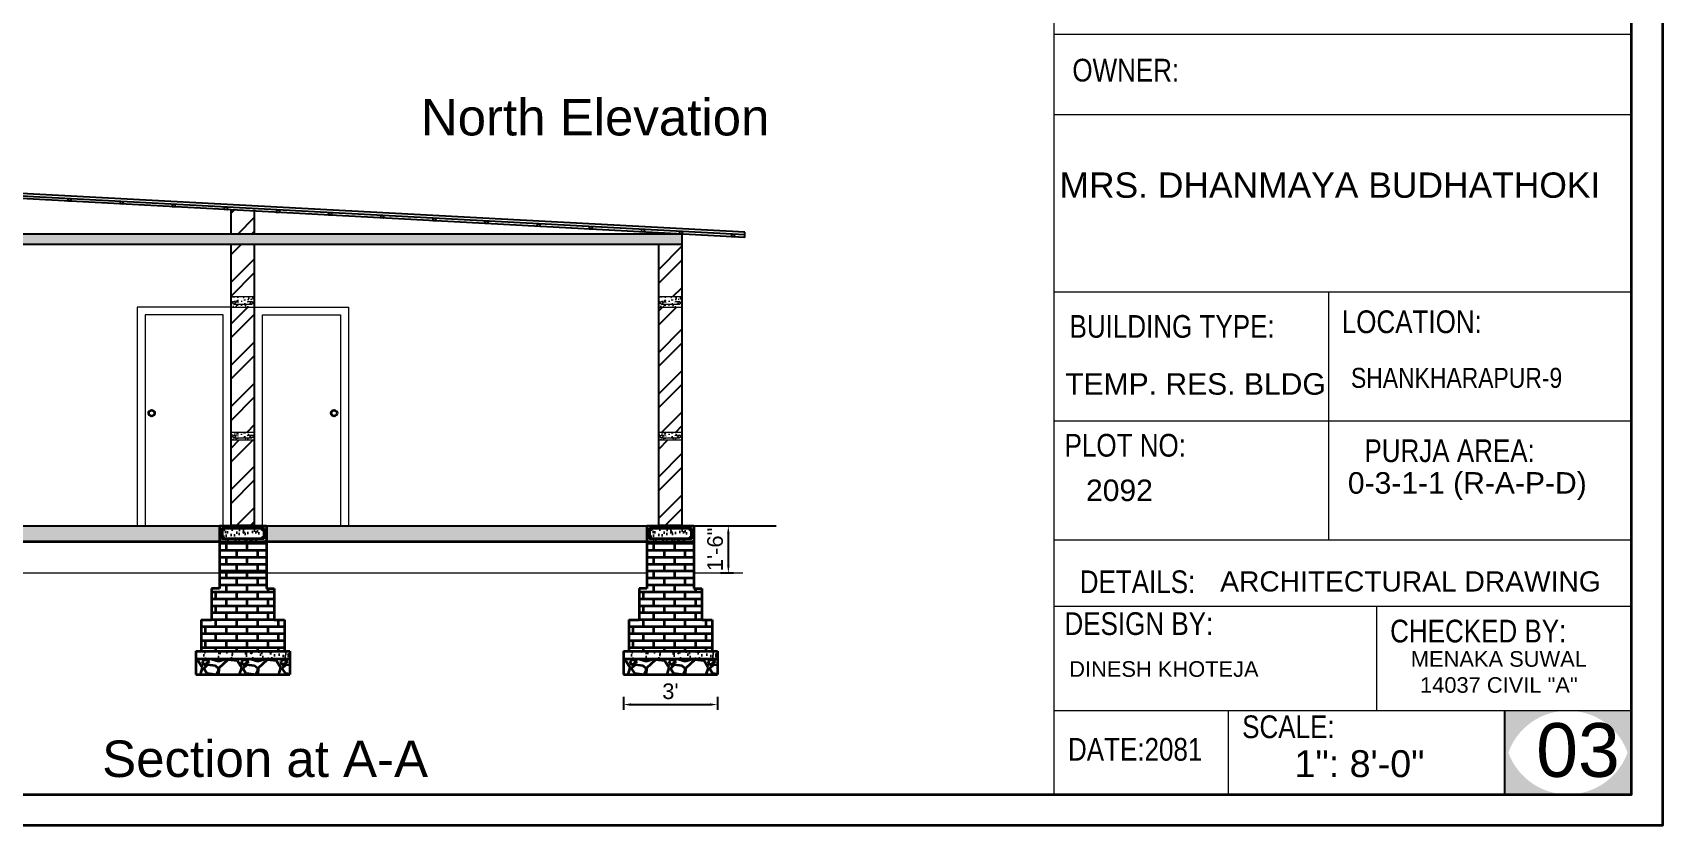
# Model space of a CAD drawing. Header units: inches. Extents: x 380359 to 404964, y -48881 to -44155.
# Drawn here: x 397301 to 397926, y -48221 to -47917 of the extents above; entities that cross this region are included whole.
import ezdxf

# ---------------------------------------------------------------- set-up
doc = ezdxf.new("R2010")
doc.units = ezdxf.units.IN
doc.header["$LTSCALE"] = 2
doc.header["$MEASUREMENT"] = 0
doc.header["$PDMODE"] = 34
doc.layers.get('0').update_dxf_attribs({"linetype": 'CONTINUOUS'})
doc.layers.get('DEFPOINTS').update_dxf_attribs({"color": 141, "linetype": 'CONTINUOUS'})
for name, color, linetype, lineweight in [('door', 20, 'CONTINUOUS', 35), ('steps', 253, 'CONTINUOUS', 20), ('TEXT', 181, 'CONTINUOUS', 25), ('WALL - A', 1, 'CONTINUOUS', 40)]:
    doc.layers.add(name, color=color, linetype=linetype, lineweight=lineweight)
doc.layers.add('Normal Wall', color=7, linetype='CONTINUOUS', lineweight=35, true_color=0xffaf89)
doc.layers.add('Rear Wall', color=7, linetype='CONTINUOUS', lineweight=20, true_color=0xd4e480)
doc.styles.add('Lettring Text', font='arial.ttf')
doc.styles.get("Standard").update_dxf_attribs({"font": 'ARIALN.TTF'})
doc.styles.add('SwissBT', font='swiss.ttf', dxfattribs={"height": 12})
doc.dimstyles.new('Copy of Standard', dxfattribs={"dimtxt": 6, "dimasz": 2.875, "dimexe": 2, "dimexo": 4, "dimgap": 2, "dimtad": 1, "dimdec": 0, "dimrnd": 1, "dimzin": 0, "dimdsep": 46, "dimlunit": 4, "dimtxsty": 'Lettring Text', "dimcen": 0.1, "dimclrd": 7, "dimclre": 7, "dimclrt": 7, "dimazin": 0, "dimtfac": 0.645, "dimtdec": 0, "dimtmove": 1, "dimatfit": 0, "dimfxl": 3, "dimfxlon": 1, "dimtfillclr": 256, "dimtolj": 1, "dimtzin": 0, "dimlwd": -1, "dimlwe": -1, "dimarcsym": 2})
pattern_1 = [(50, (-7278.583, -1192.748), (5.73808146, -0.50201708), [0.6, -6.6]), (355, (-7278.583, -1192.748), (-1.11001067, 6.01753707), [0.48, -5.28]), (100.4514445, (-7278.105, -1192.7897), (4.628070774, 5.51551993), [0.50992154, -5.6091369]), (46.1842, (-7278.583, -1191.148), (8.53793065, -1.32415425), [0.9, -9.9]), (96.6356355, (-7277.872, -1191.258), (7.47729557, 7.7929488), [0.76488274, -8.41371008]), (351.184164, (-7278.583, -1191.148), (7.47729556, 7.7929488), [0.72, -7.92]), (21, (-7277.783, -1191.548), (4.775256417, -3.220951125), [0.6, -6.6]), (326, (-7277.783, -1191.548), (1.946522655, 5.80120036), [0.48, -5.28]), (71.4514447, (-7277.385, -1191.8163), (6.721779014, 2.58024922), [0.50992152, -5.6091369]), (37.5, (-7278.5832, -1192.7479), (0.097278843, 2.663150831), [0, -5.216, 0, -5.36, 0, -5.3]), (7.5, (-7278.5832, -1192.748), (2.1045563, 3.155293695), [0, -3.056, 0, -5.096, 0, -2.02]), (327.5, (-7280.3672, -1192.7479), (4.270579489, -0.180438974), [0, -2, 0, -6.24, 0, -8.28]), (317.5, (-7281.167, -1192.748), (4.665489355, 0.80083986), [0, -2.6, 0, -4.144, 0, -5.88])]
pattern_2 = [(45, (-7278.583, -1192.748), (-7.9549513, 7.9549513), []), (45, (-7273.28, -1192.748), (-7.9549513, 7.9549513), [])]
pattern_3 = [(50, (333217.106, 68406.0687), (5.73808146, -0.50201708), [0.6, -6.6]), (355, (333217.106, 68406.0687), (-1.11001067, 6.01753707), [0.48, -5.28]), (100.4514, (333217.584, 68406.027), (4.62807505, 5.51551634), [0.50992152, -5.6091369]), (46.1842, (333217.106, 68407.669), (8.5379284, -1.3241521), [0.9, -9.9]), (96.6356, (333217.817, 68407.558), (7.47730164, 7.79294297), [0.7648823, -8.413704]), (351.1842, (333217.106, 68407.669), (7.47729556, 7.7929488), [0.72, -7.92]), (21, (333217.906, 68407.2687), (4.77525642, -3.22095113), [0.6, -6.6]), (326, (333217.906, 68407.2687), (1.94652266, 5.80120036), [0.48, -5.28]), (71.4514, (333218.304, 68407.0003), (6.72178103, 2.58024397), [0.50992152, -5.6091369]), (37.5, (333217.1059, 68406.0687), (0.097278843, 2.66315083), [0, -5.216, 0, -5.36, 0, -5.3]), (7.5, (333217.106, 68406.0687), (2.1045563, 3.155293695), [0, -3.056, 0, -5.096, 0, -2.02]), (327.5, (333215.322, 68406.0687), (4.27057949, -0.180438974), [0, -2, 0, -6.24, 0, -8.28]), (317.5, (333214.522, 68406.0687), (4.66548935, 0.80083986), [0, -2.6, 0, -4.144, 0, -5.88])]
pattern_4 = [(50, (333053.106, 68406.0687), (5.73808146, -0.50201708), [0.6, -6.6]), (355, (333053.106, 68406.0687), (-1.11001067, 6.01753707), [0.48, -5.28]), (100.4514, (333053.584, 68406.027), (4.62807505, 5.51551634), [0.50992152, -5.6091369]), (46.1842, (333053.106, 68407.669), (8.5379284, -1.3241521), [0.9, -9.9]), (96.6356, (333053.817, 68407.558), (7.47730164, 7.79294297), [0.7648823, -8.413704]), (351.1842, (333053.106, 68407.669), (7.47729556, 7.7929488), [0.72, -7.92]), (21, (333053.906, 68407.2687), (4.77525642, -3.22095113), [0.6, -6.6]), (326, (333053.906, 68407.2687), (1.94652266, 5.80120036), [0.48, -5.28]), (71.4514, (333054.304, 68407.0003), (6.72178103, 2.58024397), [0.50992152, -5.6091369]), (37.5, (333053.1059, 68406.0687), (0.097278843, 2.66315083), [0, -5.216, 0, -5.36, 0, -5.3]), (7.5, (333053.106, 68406.0687), (2.1045563, 3.155293695), [0, -3.056, 0, -5.096, 0, -2.02]), (327.5, (333051.322, 68406.0687), (4.27057949, -0.180438974), [0, -2, 0, -6.24, 0, -8.28]), (317.5, (333050.522, 68406.0687), (4.66548935, 0.80083986), [0, -2.6, 0, -4.144, 0, -5.88])]

# ---------------------------------------------------------------- blocks, each defined once
blk = doc.blocks.new('*D594')
at = {"color": 7, "transparency": 16777216}
for p, q in [((397564.56, -48106.15), (397569.56, -48106.15)), ((397567.56, -48121.28), (397567.56, -48109.03)), ((397564.56, -48124.16), (397569.56, -48124.16))]:
    blk.add_line(p, q, dxfattribs=at)
at = {"color": 7, "linetype": 'ByBlock', "transparency": 16777216}
for points in [[(397567.09, -48109.03), (397568.04, -48109.03), (397567.56, -48106.15)], [(397567.09, -48121.28), (397568.04, -48121.28), (397567.56, -48124.16)]]:
    blk.add_solid(points, dxfattribs=at)
at = {"layer": 'DEFPOINTS', "color": 0, "linetype": 'ByBlock', "transparency": 16777216}
for p in [(397554.35, -48106.15), (397567.56, -48106.15), (397554.35, -48124.16)]:
    blk.add_point(p, dxfattribs=at)
at = {"color": 7, "linetype": 'ByBlock', "lineweight": 5, "transparency": 16777216, "insert": (397562.5, -48115.16), "char_height": 6, "attachment_point": 5, "rotation": 90, "style": 'Lettring Text'}
blk.add_mtext('\\A1;1\'-6"', dxfattribs=at)
blk = doc.blocks.new('*D593')
at = {"color": 7, "transparency": 16777216}
for p, q in [((397527.35, -48171.69), (397527.35, -48176.69)), ((397563.35, -48171.69), (397563.35, -48176.69)), ((397530.23, -48174.69), (397560.48, -48174.69))]:
    blk.add_line(p, q, dxfattribs=at)
at = {"color": 7, "linetype": 'ByBlock', "transparency": 16777216}
for points in [[(397530.23, -48174.21), (397530.23, -48175.17), (397527.35, -48174.69)], [(397560.48, -48174.21), (397560.48, -48175.17), (397563.35, -48174.69)]]:
    blk.add_solid(points, dxfattribs=at)
at = {"layer": 'DEFPOINTS', "color": 0, "linetype": 'ByBlock', "transparency": 16777216}
for p in [(397527.35, -48160.15), (397563.35, -48160.15), (397563.35, -48174.69)]:
    blk.add_point(p, dxfattribs=at)
at = {"color": 7, "linetype": 'ByBlock', "lineweight": 5, "transparency": 16777216, "insert": (397545.35, -48169.62), "char_height": 6, "attachment_point": 5, "style": 'Lettring Text'}
blk.add_mtext("\\A1;3'", dxfattribs=at)

msp = doc.modelspace()

# ---------------------------------------------------------------- hatches: boundary and pattern name
at = {"linetype": 'ByBlock', "lineweight": 5}
h = msp.add_hatch(dxfattribs=at)
h.set_pattern_fill('AR-CONC', scale=0.5, style=0)
h.set_pattern_definition([(50, (351137.9276, 20785.5977), (3.58630091, -0.31376067), [0.375, -4.125]), (355, (351137.9276, 20785.5977), (-0.69375667, 3.76096067), [0.3, -3.3]), (100.4514, (351138.2264, 20785.5716), (2.89254691, 3.44719771), [0.31870095, -3.50571056]), (46.1842, (351137.9276, 20786.5977), (5.33620524, -0.82759507), [0.5625, -6.1875]), (96.6356, (351138.372, 20786.5287), (4.67331353, 4.87058935), [0.47805144, -5.258565]), (351.1842, (351137.9276, 20786.5977), (4.67330973, 4.870593), [0.45, -4.95]), (21, (351138.4276, 20786.3477), (2.98453526, -2.01309445), [0.375, -4.125]), (326, (351138.4276, 20786.3477), (1.21657666, 3.62575023), [0.3, -3.3]), (71.4514, (351138.6763, 20786.18), (4.20111314, 1.61265248), [0.31870095, -3.50571056]), (37.5, (351137.9276, 20785.5977), (0.060799277, 1.66446927), [0, -3.26, 0, -3.35, 0, -3.3125]), (7.5, (351137.9276, 20785.5977), (1.315347687, 1.97205856), [0, -1.91, 0, -3.185, 0, -1.2625]), (327.5, (351136.8126, 20785.5977), (2.66911218, -0.112774359), [0, -1.25, 0, -3.9, 0, -5.175]), (317.5, (351136.3126, 20785.5977), (2.91593085, 0.50052491), [0, -1.625, 0, -2.59, 0, -3.675])])
h.paths.add_polyline_path([(397385.85, -48018.15), (397376.85, -48018.15), (397376.85, -48022.15), (397385.85, -48022.15)])
edge = h.paths.add_edge_path(flags=16)
edge.add_arc((397384.77, -48020.8), 0.496, 180, 268.05799, ccw=False)
edge.add_arc((397384.77, -48020.8), 0.496, 0, 180, ccw=False)
edge.add_arc((397384.77, -48020.8), 0.496, -91.94201, 0, ccw=False)
edge.add_line((397384.75, -48021.29), (397377.95, -48021.29))
edge.add_arc((397377.94, -48020.8), 0.496, 180, 271.94201, ccw=False)
edge.add_arc((397377.94, -48020.8), 0.496, 0, 180, ccw=False)
edge.add_arc((397377.94, -48020.8), 0.496, -88.05799, 0, ccw=False)
edge.add_line((397377.95, -48021.29), (397384.75, -48021.29))
h = msp.add_hatch(dxfattribs=at)
h.set_pattern_fill('AR-CONC', scale=0.5, style=0)
h.set_pattern_definition([(50, (351301.9276, 20785.5977), (3.58630091, -0.31376067), [0.375, -4.125]), (355, (351301.9276, 20785.5977), (-0.69375667, 3.76096067), [0.3, -3.3]), (100.4514, (351302.2264, 20785.5716), (2.89254691, 3.44719771), [0.31870095, -3.50571056]), (46.1842, (351301.9276, 20786.5977), (5.33620524, -0.82759507), [0.5625, -6.1875]), (96.6356, (351302.372, 20786.5287), (4.67331353, 4.87058935), [0.47805144, -5.258565]), (351.1842, (351301.9276, 20786.5977), (4.67330973, 4.870593), [0.45, -4.95]), (21, (351302.4276, 20786.3477), (2.98453526, -2.01309445), [0.375, -4.125]), (326, (351302.4276, 20786.3477), (1.21657666, 3.62575023), [0.3, -3.3]), (71.4514, (351302.6763, 20786.18), (4.20111314, 1.61265248), [0.31870095, -3.50571056]), (37.5, (351301.9276, 20785.5977), (0.060799277, 1.66446927), [0, -3.26, 0, -3.35, 0, -3.3125]), (7.5, (351301.9276, 20785.5977), (1.315347687, 1.97205856), [0, -1.91, 0, -3.185, 0, -1.2625]), (327.5, (351300.8126, 20785.5977), (2.66911218, -0.112774359), [0, -1.25, 0, -3.9, 0, -5.175]), (317.5, (351300.3126, 20785.5977), (2.91593085, 0.50052491), [0, -1.625, 0, -2.59, 0, -3.675])])
h.paths.add_polyline_path([(397549.85, -48018.15), (397540.85, -48018.15), (397540.85, -48022.15), (397549.85, -48022.15)])
edge = h.paths.add_edge_path(flags=16)
edge.add_arc((397548.77, -48020.8), 0.496, 180, 268.05799, ccw=False)
edge.add_arc((397548.77, -48020.8), 0.496, 0, 180, ccw=False)
edge.add_arc((397548.77, -48020.8), 0.496, -91.94201, 0, ccw=False)
edge.add_line((397548.75, -48021.29), (397541.95, -48021.29))
edge.add_arc((397541.94, -48020.8), 0.496, 180, 271.94201, ccw=False)
edge.add_arc((397541.94, -48020.8), 0.496, 0, 180, ccw=False)
edge.add_arc((397541.94, -48020.8), 0.496, -88.05799, 0, ccw=False)
edge.add_line((397541.95, -48021.29), (397548.75, -48021.29))
h = msp.add_hatch(color=7, dxfattribs=at)
h.paths.add_polyline_path([(397385.27, -48020.52, 0.414214), (397384.77, -48020.03), (397384.6, -48020.06, 0.315664), (397384.27, -48020.52, 1)])
h.paths.add_polyline_path([(397378.1, -48020.06), (397377.94, -48020.03, 0.414214), (397377.44, -48020.52, 0.404321), (397377.92, -48021.02), (397377.95, -48021.02, 0.404321), (397378.43, -48020.52, 0.315664)])
h = msp.add_hatch(color=7, dxfattribs=at)
h.paths.add_polyline_path([(397549.27, -48020.52, 0.414214), (397548.77, -48020.03), (397548.6, -48020.06, 0.315664), (397548.27, -48020.52, 1)])
h.paths.add_polyline_path([(397542.1, -48020.06), (397541.94, -48020.03, 0.414214), (397541.44, -48020.52, 0.404321), (397541.92, -48021.02), (397541.95, -48021.02, 0.404321), (397542.43, -48020.52, 0.315664)])
h = msp.add_hatch(dxfattribs=at)
h.set_pattern_fill('AR-CONC', scale=0.5, style=0)
h.set_pattern_definition([(50, (351137.9276, 20734.5977), (3.58630091, -0.31376067), [0.375, -4.125]), (355, (351137.9276, 20734.5977), (-0.69375667, 3.76096067), [0.3, -3.3]), (100.4514, (351138.2264, 20734.5716), (2.89254691, 3.44719771), [0.31870095, -3.50571056]), (46.1842, (351137.9276, 20735.5977), (5.33620524, -0.82759507), [0.5625, -6.1875]), (96.6356, (351138.372, 20735.5287), (4.67331353, 4.87058935), [0.47805144, -5.258565]), (351.1842, (351137.9276, 20735.5977), (4.67330973, 4.870593), [0.45, -4.95]), (21, (351138.4276, 20735.3477), (2.98453526, -2.01309445), [0.375, -4.125]), (326, (351138.4276, 20735.3477), (1.21657666, 3.62575023), [0.3, -3.3]), (71.4514, (351138.6763, 20735.18), (4.20111314, 1.61265248), [0.31870095, -3.50571056]), (37.5, (351137.9276, 20734.5977), (0.060799277, 1.66446927), [0, -3.26, 0, -3.35, 0, -3.3125]), (7.5, (351137.9276, 20734.5977), (1.315347687, 1.97205856), [0, -1.91, 0, -3.185, 0, -1.2625]), (327.5, (351136.8126, 20734.5977), (2.66911218, -0.112774359), [0, -1.25, 0, -3.9, 0, -5.175]), (317.5, (351136.3126, 20734.5977), (2.91593085, 0.50052491), [0, -1.625, 0, -2.59, 0, -3.675])])
h.paths.add_polyline_path([(397385.85, -48070.15), (397376.85, -48070.15), (397376.85, -48073.15), (397385.85, -48073.15)])
h.paths.add_polyline_path([(397384.75, -48072.29, -0.404321), (397384.27, -48071.8, -1), (397385.27, -48071.8, -0.424176), (397384.75, -48072.29), (397377.95, -48072.29, -0.424176), (397377.44, -48071.8, -1), (397378.43, -48071.8, -0.404321), (397377.95, -48072.29)], flags=16)
h = msp.add_hatch(color=7, dxfattribs=at)
h.paths.add_polyline_path([(397385.27, -48071.8, 0.414214), (397384.77, -48071.3), (397384.6, -48071.33, 0.315664), (397384.27, -48071.8, 1)])
h.paths.add_polyline_path([(397378.1, -48071.33), (397377.94, -48071.3, 0.414214), (397377.44, -48071.8, 0.404321), (397377.92, -48072.29), (397377.95, -48072.29, 0.404321), (397378.43, -48071.8, 0.315664)])
h = msp.add_hatch(dxfattribs=at)
h.set_pattern_fill('AR-CONC', scale=0.5, style=0)
h.set_pattern_definition([(50, (351301.9276, 20734.5977), (3.58630091, -0.31376067), [0.375, -4.125]), (355, (351301.9276, 20734.5977), (-0.69375667, 3.76096067), [0.3, -3.3]), (100.4514, (351302.2264, 20734.5716), (2.89254691, 3.44719771), [0.31870095, -3.50571056]), (46.1842, (351301.9276, 20735.5977), (5.33620524, -0.82759507), [0.5625, -6.1875]), (96.6356, (351302.372, 20735.5287), (4.67331353, 4.87058935), [0.47805144, -5.258565]), (351.1842, (351301.9276, 20735.5977), (4.67330973, 4.870593), [0.45, -4.95]), (21, (351302.4276, 20735.3477), (2.98453526, -2.01309445), [0.375, -4.125]), (326, (351302.4276, 20735.3477), (1.21657666, 3.62575023), [0.3, -3.3]), (71.4514, (351302.6763, 20735.18), (4.20111314, 1.61265248), [0.31870095, -3.50571056]), (37.5, (351301.9276, 20734.5977), (0.060799277, 1.66446927), [0, -3.26, 0, -3.35, 0, -3.3125]), (7.5, (351301.9276, 20734.5977), (1.315347687, 1.97205856), [0, -1.91, 0, -3.185, 0, -1.2625]), (327.5, (351300.8126, 20734.5977), (2.66911218, -0.112774359), [0, -1.25, 0, -3.9, 0, -5.175]), (317.5, (351300.3126, 20734.5977), (2.91593085, 0.50052491), [0, -1.625, 0, -2.59, 0, -3.675])])
h.paths.add_polyline_path([(397549.85, -48070.15), (397540.85, -48070.15), (397540.85, -48073.15), (397549.85, -48073.15)])
h.paths.add_polyline_path([(397548.75, -48072.29, -0.404321), (397548.27, -48071.8, -1), (397549.27, -48071.8, -0.424176), (397548.75, -48072.29), (397541.95, -48072.29, -0.424176), (397541.44, -48071.8, -1), (397542.43, -48071.8, -0.404321), (397541.95, -48072.29)], flags=16)
h = msp.add_hatch(color=7, dxfattribs=at)
h.paths.add_polyline_path([(397549.27, -48071.8, 0.414214), (397548.77, -48071.3), (397548.6, -48071.33, 0.315664), (397548.27, -48071.8, 1)])
h.paths.add_polyline_path([(397542.1, -48071.33), (397541.94, -48071.3, 0.414214), (397541.44, -48071.8, 0.404321), (397541.92, -48072.29), (397541.95, -48072.29, 0.404321), (397542.43, -48071.8, 0.315664)])
msp.add_hatch(color=0).paths.add_polyline_path([(397913.94, -48177.03), (397889.63, -48177.03, -0.414214), (397913.94, -48201.34)])
at = {"layer": 'door', "ltscale": 0.5}
h = msp.add_hatch(dxfattribs=at)
h.set_pattern_fill('AR-CONC', color=256, scale=0.8, style=0)
h.set_pattern_definition(pattern_1)
h.paths.add_polyline_path([(397549.85, -47994.15), (397214.32, -47994.15), (397214.32, -47998.15), (397549.85, -47998.15)])
h = msp.add_hatch(dxfattribs=at)
h.set_pattern_fill('AR-CONC', color=256, scale=0.8, style=0)
h.set_pattern_definition(pattern_4)
h.paths.add_polyline_path([(397390.35, -48106.15), (397372.35, -48106.15), (397372.35, -48112.15), (397390.35, -48112.15), (397390.35, -48107.1)])
h.paths.add_polyline_path([(397389.35, -48107.1), (397389.35, -48111.15), (397373.35, -48111.15), (397373.35, -48107.1), (397373.65, -48107.1, -0.049683), (397373.72, -48107.1)], flags=16)
h.paths.add_polyline_path([(397389.35, -48107.44, -1), (397388.68, -48107.44, -1)], flags=0)
h.paths.add_polyline_path([(397389.35, -48110.82, -1), (397388.68, -48110.82, -1)], flags=16)
h.paths.add_polyline_path([(397374.02, -48110.82, -1), (397373.35, -48110.82, -1)], flags=16)
h = msp.add_hatch(dxfattribs=at)
h.set_pattern_fill('AR-CONC', color=256, scale=0.8, style=0)
h.set_pattern_definition(pattern_4)
h.paths.add_polyline_path([(397389.35, -48107.1), (397373.35, -48107.1), (397373.35, -48111.15), (397389.35, -48111.15)])
h = msp.add_hatch(color=256, dxfattribs=at)
h.paths.add_polyline_path([(397374.02, -48107.44, 0.385424), (397373.72, -48107.1), (397373.65, -48107.1, 0.385424), (397373.35, -48107.44, 1)])
h.paths.add_polyline_path([(397373.35, -48110.82, 1), (397374.02, -48110.82, 1)])
h.paths.add_polyline_path([(397388.68, -48107.44, 1), (397389.35, -48107.44, 1)])
h.paths.add_polyline_path([(397388.68, -48110.82, 1), (397389.35, -48110.82, 1)])
h = msp.add_hatch(dxfattribs=at)
h.set_pattern_fill('AR-CONC', color=256, scale=0.8, style=0)
h.set_pattern_definition(pattern_3)
h.paths.add_polyline_path([(397554.35, -48106.15), (397536.35, -48106.15), (397536.35, -48112.15), (397554.35, -48112.15), (397554.35, -48107.1)])
h.paths.add_polyline_path([(397553.35, -48107.1), (397553.35, -48111.15), (397537.35, -48111.15), (397537.35, -48107.1), (397537.65, -48107.1, -0.049683), (397537.72, -48107.1)], flags=16)
h.paths.add_polyline_path([(397553.35, -48107.44, -1), (397552.68, -48107.44, -1)], flags=0)
h.paths.add_polyline_path([(397553.35, -48110.82, -1), (397552.68, -48110.82, -1)], flags=16)
h.paths.add_polyline_path([(397538.02, -48110.82, -1), (397537.35, -48110.82, -1)], flags=16)
h = msp.add_hatch(dxfattribs=at)
h.set_pattern_fill('AR-CONC', color=256, scale=0.8, style=0)
h.set_pattern_definition(pattern_3)
h.paths.add_polyline_path([(397553.35, -48107.1), (397537.35, -48107.1), (397537.35, -48111.15), (397553.35, -48111.15)])
h = msp.add_hatch(color=256, dxfattribs=at)
h.paths.add_polyline_path([(397538.02, -48107.44, 0.385424), (397537.72, -48107.1), (397537.65, -48107.1, 0.385424), (397537.35, -48107.44, 1)])
h.paths.add_polyline_path([(397537.35, -48110.82, 1), (397538.02, -48110.82, 1)])
h.paths.add_polyline_path([(397552.68, -48107.44, 1), (397553.35, -48107.44, 1)])
h.paths.add_polyline_path([(397552.68, -48110.82, 1), (397553.35, -48110.82, 1)])
at = {"layer": 'door', "ltscale": 0.5, "transparency": 33554648}
h = msp.add_hatch(dxfattribs=at)
h.set_pattern_fill('AR-BRSTD', color=256)
h.set_pattern_definition([(0, (241979.032, -21218.7257), (0, 2.667), []), (90, (241979.032, -21218.7257), (-4, 2.667), [2.667, -2.667])])
h.paths.add_polyline_path([(397390.35, -48112.15), (397372.35, -48112.15), (397372.35, -48130.15), (397390.35, -48130.15)])
h.paths.add_polyline_path([(397393.35, -48130.15), (397369.35, -48130.15), (397369.35, -48142.15), (397390.35, -48142.15), (397393.35, -48142.15)])
h.paths.add_polyline_path([(397397.35, -48142.15), (397390.35, -48142.15), (397369.35, -48142.15), (397365.35, -48142.15), (397365.35, -48154.15), (397397.35, -48154.15)])
h = msp.add_hatch(dxfattribs=at)
h.set_pattern_fill('AR-BRSTD', color=256)
h.set_pattern_definition([(0, (242143.032, -21218.7257), (0, 2.667), []), (90, (242143.032, -21218.7257), (-4, 2.667), [2.667, -2.667])])
h.paths.add_polyline_path([(397554.35, -48112.15), (397536.35, -48112.15), (397536.35, -48130.15), (397554.35, -48130.15)])
h.paths.add_polyline_path([(397557.35, -48130.15), (397533.35, -48130.15), (397533.35, -48142.15), (397554.35, -48142.15), (397557.35, -48142.15)])
h.paths.add_polyline_path([(397561.35, -48142.15), (397554.35, -48142.15), (397533.35, -48142.15), (397529.35, -48142.15), (397529.35, -48154.15), (397561.35, -48154.15)])
at = {"layer": 'door', "ltscale": 0.5}
h = msp.add_hatch(dxfattribs=at)
h.set_pattern_fill('AR-CONC', color=256, style=0)
h.set_pattern_definition([(50, (392613.6133, 20288.7274), (7.17260183, -0.62752135), [0.75, -8.25]), (355, (392613.613, 20288.7274), (-1.3875133, 7.5219213), [0.6, -6.6]), (100.4514, (392614.211, 20288.675), (5.7850938, 6.8943954), [0.6374019, -7.0114211]), (46.1842, (392613.613, 20290.727), (10.6724105, -1.6551901), [1.125, -12.375]), (96.6356, (392614.503, 20290.589), (9.346627, 9.7411787), [0.9561029, -10.51713]), (351.1842, (392613.613, 20290.727), (9.3466195, 9.741186), [0.9, -9.9]), (21, (392614.6133, 20290.2274), (5.9690705, -4.0261889), [0.75, -8.25]), (326, (392614.613, 20290.2274), (2.4331533, 7.25150045), [0.6, -6.6]), (71.4514, (392615.111, 20289.892), (8.4022263, 3.225305), [0.6374019, -7.0114211]), (37.5, (392613.6133, 20288.7274), (0.12159855, 3.32893854), [0, -6.52, 0, -6.7, 0, -6.625]), (7.5, (392613.6133, 20288.7274), (2.63069537, 3.94411712), [0, -3.82, 0, -6.37, 0, -2.525]), (327.5, (392611.3833, 20288.7274), (5.33822436, -0.22554872), [0, -2.5, 0, -7.8, 0, -10.35]), (317.5, (392610.3833, 20288.7274), (5.8318617, 1.00104982), [0, -3.25, 0, -5.18, 0, -7.35])])
h.paths.add_polyline_path([(397399.35, -48154.15), (397363.35, -48154.15), (397363.35, -48157.15), (397399.35, -48157.15)])
h = msp.add_hatch(dxfattribs=at)
h.set_pattern_fill('AR-CONC', color=256, style=0)
h.set_pattern_definition([(50, (392777.6133, 20288.7274), (7.17260183, -0.62752135), [0.75, -8.25]), (355, (392777.613, 20288.7274), (-1.3875133, 7.5219213), [0.6, -6.6]), (100.4514, (392778.211, 20288.675), (5.7850938, 6.8943954), [0.6374019, -7.0114211]), (46.1842, (392777.613, 20290.727), (10.6724105, -1.6551901), [1.125, -12.375]), (96.6356, (392778.503, 20290.589), (9.346627, 9.7411787), [0.9561029, -10.51713]), (351.1842, (392777.613, 20290.727), (9.3466195, 9.741186), [0.9, -9.9]), (21, (392778.6133, 20290.2274), (5.9690705, -4.0261889), [0.75, -8.25]), (326, (392778.613, 20290.2274), (2.4331533, 7.25150045), [0.6, -6.6]), (71.4514, (392779.111, 20289.892), (8.4022263, 3.225305), [0.6374019, -7.0114211]), (37.5, (392777.6133, 20288.7274), (0.12159855, 3.32893854), [0, -6.52, 0, -6.7, 0, -6.625]), (7.5, (392777.6133, 20288.7274), (2.63069537, 3.94411712), [0, -3.82, 0, -6.37, 0, -2.525]), (327.5, (392775.3833, 20288.7274), (5.33822436, -0.22554872), [0, -2.5, 0, -7.8, 0, -10.35]), (317.5, (392774.3833, 20288.7274), (5.8318617, 1.00104982), [0, -3.25, 0, -5.18, 0, -7.35])])
h.paths.add_polyline_path([(397563.35, -48154.15), (397527.35, -48154.15), (397527.35, -48157.15), (397563.35, -48157.15)])
at = {"layer": 'door', "ltscale": 0.5, "transparency": 33554648}
h = msp.add_hatch(dxfattribs=at)
h.set_pattern_fill('GRAVEL', color=256, scale=15)
h.set_pattern_definition([(228.0127875, (36182.7387, -17375.286), (-120, -135), [2.01804, -199.7863207]), (184.96974073, (36181.38875, -17376.78604), (180, 15), [3.46302, -342.8388714]), (132.51044708, (36177.93875, -17377.086), (150, -165), [2.44182, -241.74048894]), (267.273689, (36172.08875, -17380.83604), (15, 300), [3.15357, -312.2033706]), (292.83365418, (36171.93875, -17383.98604), (-75, 180), [3.092325, -306.1405969]), (357.273689, (36173.13875, -17386.83604), (-300, 15), [3.15357, -312.2033706]), (37.69424047, (36176.28875, -17386.98604), (-195, -150), [4.170435, -412.87272823]), (72.25532837, (36179.58875, -17384.43604), (105, 330), [3.93732, -389.79482245]), (121.42956562, (36180.78875, -17380.68604), (-120, 195), [3.16425, -313.26109665]), (175.2363583, (36179.1387, -17377.986), (165, -15), [3.61248, -177.0114387]), (222.3974378, (36175.53875, -17377.68604), (-180, -165), [4.67172, -462.5006251]), (138.81407483, (36186.9387, -17380.986), (-105, 90), [1.594515, -157.8576722]), (171.4692344, (36185.73875, -17379.93604), (195, -30), [3.033555, -300.32267124]), (225, (36182.739, -17379.486), (-2e-15, -15), [2.121315, -19.09188844]), (203.1985905, (36181.6887, -17377.686), (75, 30), [1.14237, -113.0942266]), (291.8014095, (36180.6387, -17378.136), (-15, 45), [1.615545, -79.1619271]), (30.9637565, (36181.2387, -17379.636), (45, 30), [2.623935, -84.8403434]), (161.5650512, (36183.4887, -17378.286), (30, -15), [1.897365, -45.5367999]), (16.38954033, (36171.93875, -17378.136), (150, 45), [2.658, -263.1426772]), (70.34617594, (36174.4887, -17377.386), (-60, -165), [2.229915, -220.7611162]), (293.1985905, (36183.4887, -17375.286), (-30, 75), [2.284725, -111.9518716]), (343.61045967, (36184.38875, -17377.386), (-150, 45), [2.658, -263.1426772]), (339.4439548, (36171.9387, -17387.436), (-75, 30), [2.5632, -125.5968562]), (294.77514057, (36174.3387, -17388.336), (-75, 165), [2.14767, -212.61964595]), (66.8014095, (36183.6387, -17390.286), (30, 75), [2.284725, -111.9518716]), (17.35402464, (36184.53875, -17388.186), (-195, -60), [2.514465, -248.9313542]), (69.4439548, (36176.2887, -17390.286), (-30, -75), [1.2816, -126.8784562]), (101.3099325, (36182.7387, -17390.286), (-15, 60), [0.76485, -75.7204427]), (165.9637565, (36182.5887, -17389.536), (45, -15), [3.092325, -58.7542594]), (186.00900596, (36179.58875, -17388.78604), (150, 15), [2.86575, -283.7088476]), (303.6900675, (36181.2387, -17380.986), (-15, 30), [2.16333, -51.91993913]), (353.15722659, (36182.43875, -17382.78604), (255, -30), [3.77691, -373.91343936]), (60.9453959, (36186.1887, -17383.236), (-60, -105), [1.54434, -152.8901121]), (90, (36186.939, -17381.886), (-15, 15), [0.9, -14.1]), (120.25643716, (36179.2887, -17388.336), (60, -105), [2.08386, -206.30279984]), (48.0127875, (36178.2387, -17386.536), (120, 135), [4.03608, -197.7682807]), (0, (36180.939, -17383.536), (15, 15), [3.9, -11.1]), (325.30484647, (36184.83875, -17383.536), (150, -105), [2.37171, -234.7991145]), (254.0546041, (36186.7887, -17384.886), (-15, -60), [2.18403, -107.01761834]), (207.64597536, (36186.18875, -17386.98604), (-285, -150), [3.555975, -352.04211273]), (175.42607874, (36183.03875, -17388.63604), (-195, 15), [3.761985, -372.4361011])])
h.paths.add_polyline_path([(397399.35, -48157.15), (397363.35, -48157.15), (397363.35, -48163.15), (397399.35, -48163.15)])
h = msp.add_hatch(dxfattribs=at)
h.set_pattern_fill('GRAVEL', color=256, scale=15)
h.set_pattern_definition([(228.0127875, (36346.7387, -17375.286), (-120, -135), [2.01804, -199.7863207]), (184.96974073, (36345.38875, -17376.78604), (180, 15), [3.46302, -342.8388714]), (132.51044708, (36341.93875, -17377.086), (150, -165), [2.44182, -241.74048894]), (267.273689, (36336.08875, -17380.83604), (15, 300), [3.15357, -312.2033706]), (292.83365418, (36335.93875, -17383.98604), (-75, 180), [3.092325, -306.1405969]), (357.273689, (36337.13875, -17386.83604), (-300, 15), [3.15357, -312.2033706]), (37.69424047, (36340.28875, -17386.98604), (-195, -150), [4.170435, -412.87272823]), (72.25532837, (36343.58875, -17384.43604), (105, 330), [3.93732, -389.79482245]), (121.42956562, (36344.78875, -17380.68604), (-120, 195), [3.16425, -313.26109665]), (175.2363583, (36343.1387, -17377.986), (165, -15), [3.61248, -177.0114387]), (222.3974378, (36339.53875, -17377.68604), (-180, -165), [4.67172, -462.5006251]), (138.81407483, (36350.9387, -17380.986), (-105, 90), [1.594515, -157.8576722]), (171.4692344, (36349.73875, -17379.93604), (195, -30), [3.033555, -300.32267124]), (225, (36346.739, -17379.486), (-2e-15, -15), [2.121315, -19.09188844]), (203.1985905, (36345.6887, -17377.686), (75, 30), [1.14237, -113.0942266]), (291.8014095, (36344.6387, -17378.136), (-15, 45), [1.615545, -79.1619271]), (30.9637565, (36345.2387, -17379.636), (45, 30), [2.623935, -84.8403434]), (161.5650512, (36347.4887, -17378.286), (30, -15), [1.897365, -45.5367999]), (16.38954033, (36335.93875, -17378.136), (150, 45), [2.658, -263.1426772]), (70.34617594, (36338.4887, -17377.386), (-60, -165), [2.229915, -220.7611162]), (293.1985905, (36347.4887, -17375.286), (-30, 75), [2.284725, -111.9518716]), (343.61045967, (36348.38875, -17377.386), (-150, 45), [2.658, -263.1426772]), (339.4439548, (36335.9387, -17387.436), (-75, 30), [2.5632, -125.5968562]), (294.77514057, (36338.3387, -17388.336), (-75, 165), [2.14767, -212.61964595]), (66.8014095, (36347.6387, -17390.286), (30, 75), [2.284725, -111.9518716]), (17.35402464, (36348.53875, -17388.186), (-195, -60), [2.514465, -248.9313542]), (69.4439548, (36340.2887, -17390.286), (-30, -75), [1.2816, -126.8784562]), (101.3099325, (36346.7387, -17390.286), (-15, 60), [0.76485, -75.7204427]), (165.9637565, (36346.5887, -17389.536), (45, -15), [3.092325, -58.7542594]), (186.00900596, (36343.58875, -17388.78604), (150, 15), [2.86575, -283.7088476]), (303.6900675, (36345.2387, -17380.986), (-15, 30), [2.16333, -51.91993913]), (353.15722659, (36346.43875, -17382.78604), (255, -30), [3.77691, -373.91343936]), (60.9453959, (36350.1887, -17383.236), (-60, -105), [1.54434, -152.8901121]), (90, (36350.939, -17381.886), (-15, 15), [0.9, -14.1]), (120.25643716, (36343.2887, -17388.336), (60, -105), [2.08386, -206.30279984]), (48.0127875, (36342.2387, -17386.536), (120, 135), [4.03608, -197.7682807]), (0, (36344.939, -17383.536), (15, 15), [3.9, -11.1]), (325.30484647, (36348.83875, -17383.536), (150, -105), [2.37171, -234.7991145]), (254.0546041, (36350.7887, -17384.886), (-15, -60), [2.18403, -107.01761834]), (207.64597536, (36350.18875, -17386.98604), (-285, -150), [3.555975, -352.04211273]), (175.42607874, (36347.03875, -17388.63604), (-195, 15), [3.761985, -372.4361011])])
h.paths.add_polyline_path([(397563.35, -48157.15), (397527.35, -48157.15), (397527.35, -48163.15), (397563.35, -48163.15)])
at = {"layer": 'steps', "ltscale": 0.3}
h = msp.add_hatch(dxfattribs=at)
h.set_pattern_fill('AR-CONC', scale=0.8, style=0)
h.set_pattern_definition(pattern_1)
h.paths.add_polyline_path([(397372.35, -48106.15), (397227.82, -48106.15), (397227.82, -48112.15), (397372.35, -48112.15)])
h = msp.add_hatch(dxfattribs=at)
h.set_pattern_fill('AR-CONC', scale=0.8, style=0)
h.set_pattern_definition(pattern_1)
h.paths.add_polyline_path([(397536.35, -48106.15), (397390.35, -48106.15), (397390.35, -48112.15), (397536.35, -48112.15)])
at = {"layer": 'TEXT'}
for points in [[(397889.63, -48177.03), (397865.32, -48177.03), (397865.32, -48201.34, -0.414214)], [(397889.63, -48177.03), (397865.32, -48177.03), (397865.32, -48201.34, -0.414214)], [(397913.94, -48177.03), (397889.63, -48177.03, -0.414214), (397913.94, -48201.34)], [(397865.32, -48184.85), (397865.32, -48209.16), (397889.63, -48209.16, -0.414214)], [(397865.32, -48184.85), (397865.32, -48209.16), (397889.63, -48209.16, -0.414214)], [(397913.94, -48184.85, -0.414214), (397889.63, -48209.16), (397913.94, -48209.16)], [(397913.94, -48184.85, -0.414214), (397889.63, -48209.16), (397913.94, -48209.16)]]:
    msp.add_hatch(color=0, dxfattribs=at).paths.add_polyline_path(points)
at = {"layer": 'WALL - A', "lineweight": 25}
h = msp.add_hatch(dxfattribs=at)
h.set_pattern_fill('ANSI32', color=256, scale=30, style=0)
h.set_pattern_definition(pattern_2)
h.paths.add_polyline_path([(397385.85, -47985.36), (397376.85, -47984.87), (397376.85, -47994.15), (397385.85, -47994.15)])
h = msp.add_hatch(dxfattribs=at)
h.set_pattern_fill('ANSI32', color=256, scale=30, style=0)
h.set_pattern_definition(pattern_2)
h.paths.add_polyline_path([(397385.85, -47998.15), (397376.85, -47998.15), (397376.85, -48018.15), (397385.85, -48018.15)])
h = msp.add_hatch(dxfattribs=at)
h.set_pattern_fill('ANSI32', color=256, scale=30, style=0)
h.set_pattern_definition(pattern_2)
h.paths.add_polyline_path([(397540.85, -47993.67), (397540.85, -47994.15), (397549.85, -47994.15)])
h = msp.add_hatch(dxfattribs=at)
h.set_pattern_fill('ANSI32', color=256, scale=30, style=0)
h.set_pattern_definition(pattern_2)
h.paths.add_polyline_path([(397549.85, -47998.15), (397540.85, -47998.15), (397540.85, -48018.15), (397549.85, -48018.15)])
h = msp.add_hatch(dxfattribs=at)
h.set_pattern_fill('ANSI32', color=256, scale=30, style=0)
h.set_pattern_definition(pattern_2)
h.paths.add_polyline_path([(397385.85, -48022.15), (397376.85, -48022.15), (397376.85, -48070.15), (397385.85, -48070.15)])
h = msp.add_hatch(dxfattribs=at)
h.set_pattern_fill('ANSI32', color=256, scale=30, style=0)
h.set_pattern_definition(pattern_2)
h.paths.add_polyline_path([(397549.85, -48022.15), (397540.85, -48022.15), (397540.85, -48070.15), (397549.85, -48070.15)])
h = msp.add_hatch(dxfattribs=at)
h.set_pattern_fill('ANSI32', color=256, scale=30, style=0)
h.set_pattern_definition(pattern_2)
h.paths.add_polyline_path([(397385.85, -48073.15), (397376.85, -48073.15), (397376.85, -48106.15), (397385.85, -48106.15)])
h = msp.add_hatch(dxfattribs=at)
h.set_pattern_fill('ANSI32', color=256, scale=30, style=0)
h.set_pattern_definition(pattern_2)
h.paths.add_polyline_path([(397549.85, -48073.15), (397540.85, -48073.15), (397540.85, -48106.15), (397549.85, -48106.15)])

# ---------------------------------------------------------------- linework, layer by layer
at = {"ltscale": 0.5}
for p, q in [((397573.85, -47993.44), (397190.32, -47972.86)), ((397573.85, -47994.44), (397190.32, -47973.86)), ((397573.85, -47995.44), (397190.32, -47974.87)), ((397376.85, -47994.15), (397376.85, -47984.87)), ((397385.85, -47994.15), (397385.85, -47984.87)), ((397549.85, -47994.15), (397214.32, -47994.15)), ((397549.85, -47998.15), (397214.32, -47998.15)), ((397376.85, -48106.15), (397376.85, -47998.15)), ((397385.85, -48106.15), (397385.85, -47998.15)), ((397540.85, -47994.15), (397540.85, -47993.67)), ((397540.85, -48106.15), (397540.85, -47998.15)), ((397549.85, -48106.15), (397549.85, -47994.15)), ((397573.85, -47995.44), (397573.85, -47993.44)), ((397214.32, -48106.15), (397549.85, -48106.15)), ((397376.85, -48106.15), (397385.85, -48106.15)), ((397376.85, -48106.15), (397385.85, -48106.15)), ((397540.85, -48106.15), (397549.85, -48106.15)), ((397549.85, -48106.15), (397585.85, -48106.15))]:
    msp.add_line(p, q, dxfattribs=at)
at = {"color": 7, "linetype": 'ByBlock', "lineweight": 5}
for p, q in [((397376.85, -48018.15), (397385.85, -48018.15)), ((397540.85, -48018.15), (397549.85, -48018.15)), ((397376.85, -48022.15), (397385.85, -48022.15)), ((397376.85, -48022.15), (397385.85, -48022.15)), ((397377.92, -48021.02), (397384.77, -48021.02)), ((397377.94, -48020.03), (397379.68, -48020.33)), ((397384.77, -48020.03), (397383.02, -48020.33)), ((397540.85, -48022.15), (397549.85, -48022.15)), ((397540.85, -48022.15), (397549.85, -48022.15)), ((397541.92, -48021.02), (397548.77, -48021.02)), ((397541.94, -48020.03), (397543.68, -48020.33)), ((397548.77, -48020.03), (397547.02, -48020.33)), ((397376.85, -48070.15), (397385.85, -48070.15)), ((397376.85, -48073.15), (397385.85, -48073.15)), ((397376.85, -48073.15), (397385.85, -48073.15)), ((397377.92, -48072.29), (397384.77, -48072.29)), ((397377.94, -48071.3), (397379.68, -48071.61)), ((397384.77, -48071.3), (397383.02, -48071.61)), ((397540.85, -48070.15), (397549.85, -48070.15)), ((397540.85, -48073.15), (397549.85, -48073.15)), ((397540.85, -48073.15), (397549.85, -48073.15)), ((397541.92, -48072.29), (397548.77, -48072.29)), ((397541.94, -48071.3), (397543.68, -48071.61)), ((397548.77, -48071.3), (397547.02, -48071.61)), ((397554.35, -48124.16), (397573.13, -48124.16))]:
    msp.add_line(p, q, dxfattribs=at)
at = {"color": 7, "linetype": 'ByBlock', "lineweight": 5, "ltscale": 10}
msp.add_line((397227.82, -48124.16), (397536.35, -48124.14), dxfattribs=at)
at = {"color": 0}
msp.add_line((397865.32, -48177.03), (397865.32, -48209.16), dxfattribs=at)
msp.add_line((397865.32, -48177.03), (397865.32, -48209.16), dxfattribs=at)
at = {"ltscale": 0.5}
for points in [[(397314.36, -47980.52), (397315.36, -47980.57), (397315.3, -47981.57), (397314.31, -47981.52)], [(397334.36, -47981.59), (397335.36, -47981.64), (397335.3, -47982.64), (397334.3, -47982.59)], [(397354.35, -47982.66), (397355.35, -47982.72), (397355.3, -47983.72), (397354.3, -47983.66)], [(397374.35, -47983.74), (397375.35, -47983.79), (397375.3, -47984.79), (397374.3, -47984.74)], [(397394.35, -47984.81), (397395.35, -47984.86), (397395.29, -47985.86), (397394.3, -47985.81)], [(397414.35, -47985.88), (397415.35, -47985.94), (397415.29, -47986.93), (397414.29, -47986.88)], [(397434.35, -47986.96), (397435.34, -47987.01), (397435.29, -47988.01), (397434.29, -47987.95)], [(397454.34, -47988.03), (397455.34, -47988.08), (397455.29, -47989.08), (397454.29, -47989.03)], [(397474.34, -47989.1), (397475.34, -47989.15), (397475.29, -47990.15), (397474.29, -47990.1)], [(397494.34, -47990.17), (397495.34, -47990.23), (397495.28, -47991.23), (397494.28, -47991.17)], [(397514.34, -47991.25), (397515.33, -47991.3), (397515.28, -47992.3), (397514.28, -47992.24)], [(397534.33, -47992.32), (397535.33, -47992.37), (397535.28, -47993.37), (397534.28, -47993.32)], [(397548.91, -47993.1), (397549.91, -47993.15), (397549.85, -47994.15), (397548.85, -47994.1)], [(397568.91, -47994.17), (397569.9, -47994.23), (397569.85, -47995.23), (397568.85, -47995.17)]]:
    msp.add_lwpolyline(points, close=True, dxfattribs=at)
at = {"color": 7, "linetype": 'ByBlock', "lineweight": 5}
for centre in [(397377.94, -48020.52), (397384.77, -48020.52), (397541.94, -48020.52), (397548.77, -48020.52), (397377.94, -48071.8), (397384.77, -48071.8), (397541.94, -48071.8), (397548.77, -48071.8)]:
    msp.add_circle(centre, 0.496, dxfattribs=at)
at = {"layer": 'door', "ltscale": 0.5}
for p, q in [((397372.35, -48106.15), (397390.35, -48106.15)), ((397372.35, -48106.15), (397372.35, -48130.15)), ((397389.35, -48107.1), (397373.35, -48107.1)), ((397373.35, -48107.1), (397373.35, -48111.15)), ((397389.35, -48111.15), (397373.35, -48111.15)), ((397376.85, -48106.15), (397385.85, -48106.15)), ((397376.85, -48106.15), (397385.85, -48106.15)), ((397385.85, -48106.15), (397376.85, -48106.15)), ((397388.85, -48107.1), (397388.35, -48107.75)), ((397389.35, -48107.55), (397388.85, -48108.21)), ((397389.35, -48107.1), (397389.35, -48111.15)), ((397390.35, -48106.15), (397390.35, -48130.15)), ((397536.35, -48106.15), (397554.35, -48106.15)), ((397536.35, -48106.15), (397536.35, -48130.15)), ((397553.35, -48107.1), (397537.35, -48107.1)), ((397537.35, -48107.1), (397537.35, -48111.15)), ((397553.35, -48111.15), (397537.35, -48111.15)), ((397540.85, -48106.15), (397549.85, -48106.15)), ((397540.85, -48106.15), (397549.85, -48106.15)), ((397549.85, -48106.15), (397540.85, -48106.15)), ((397552.85, -48107.1), (397552.35, -48107.75)), ((397553.35, -48107.55), (397552.85, -48108.21)), ((397553.35, -48107.1), (397553.35, -48111.15)), ((397554.35, -48106.15), (397554.35, -48130.15)), ((397214.32, -48112.15), (397549.85, -48112.15)), ((397372.35, -48112.15), (397390.35, -48112.15)), ((397536.35, -48112.15), (397554.35, -48112.15)), ((397369.35, -48130.15), (397369.35, -48142.15)), ((397372.35, -48130.15), (397369.35, -48130.15)), ((397390.35, -48130.15), (397393.35, -48130.15)), ((397393.35, -48130.15), (397393.35, -48142.15)), ((397533.35, -48130.15), (397533.35, -48142.15)), ((397536.35, -48130.15), (397533.35, -48130.15)), ((397554.35, -48130.15), (397557.35, -48130.15)), ((397557.35, -48130.15), (397557.35, -48142.15)), ((397365.35, -48142.15), (397369.35, -48142.15)), ((397365.35, -48142.15), (397365.35, -48154.15)), ((397393.35, -48142.15), (397397.35, -48142.15)), ((397397.35, -48142.15), (397397.35, -48154.15)), ((397529.35, -48142.15), (397533.35, -48142.15)), ((397529.35, -48142.15), (397529.35, -48154.15)), ((397557.35, -48142.15), (397561.35, -48142.15)), ((397561.35, -48142.15), (397561.35, -48154.15)), ((397363.35, -48154.15), (397399.35, -48154.15)), ((397363.35, -48154.15), (397363.35, -48163.15)), ((397399.35, -48154.15), (397399.35, -48163.15)), ((397527.35, -48154.15), (397563.35, -48154.15)), ((397527.35, -48154.15), (397527.35, -48163.15)), ((397563.35, -48154.15), (397563.35, -48163.15)), ((397363.35, -48157.15), (397399.35, -48157.15)), ((397527.35, -48157.15), (397563.35, -48157.15)), ((397363.35, -48163.15), (397399.35, -48163.15)), ((397527.35, -48163.15), (397563.35, -48163.15))]:
    msp.add_line(p, q, dxfattribs=at)
for centre, radius in [((397346.37, -48062.84), 1.12), ((397416.34, -48062.84), 1.12), ((397373.69, -48107.44), 0.335), ((397373.69, -48110.82), 0.335), ((397389.01, -48107.44), 0.335), ((397389.02, -48110.82), 0.335), ((397537.69, -48107.44), 0.335), ((397537.69, -48110.82), 0.335), ((397553.01, -48107.44), 0.335), ((397553.02, -48110.82), 0.335)]:
    msp.add_circle(centre, radius, dxfattribs=at)
at = {"layer": 'Normal Wall'}
for points in [[(396867.84, -47470.54), (397925.85, -47470.54), (397925.85, -48221.07), (396867.84, -48221.07)], [(396867.84, -47470.54), (397925.85, -47470.54), (397925.85, -48221.07), (396867.84, -48221.07)], [(397913.94, -47482.45), (396891.66, -47482.45), (396891.66, -48209.16), (397913.94, -48209.16)], [(397913.94, -47482.45), (396891.66, -47482.45), (396891.66, -48209.16), (397913.94, -48209.16)]]:
    msp.add_lwpolyline(points, close=True, dxfattribs=at)
at = {"layer": 'Rear Wall'}
for p, q in [((397692.52, -47926.72), (397692.52, -47482.45)), ((397692.52, -47917.45), (397913.94, -47917.45)), ((397692.52, -47917.45), (397913.94, -47917.45)), ((397692.52, -47917.45), (397913.94, -47917.45)), ((397692.52, -47917.45), (397913.94, -47917.45)), ((397692.52, -47948.26), (397913.94, -47948.26)), ((397692.52, -47948.26), (397913.94, -47948.26)), ((397692.52, -48016.32), (397913.94, -48016.32)), ((397692.52, -48016.32), (397913.94, -48016.32)), ((397797.79, -48016.32), (397797.79, -48102.22)), ((397797.79, -48016.32), (397797.79, -48111.48)), ((397692.52, -48065.81), (397913.94, -48065.81)), ((397692.52, -48065.81), (397913.94, -48065.81)), ((397692.52, -48111.48), (397913.94, -48111.48)), ((397692.52, -48136.92), (397913.94, -48136.92)), ((397692.52, -48136.92), (397913.94, -48136.92)), ((397816.37, -48177.03), (397816.37, -48136.92)), ((397816.37, -48177.03), (397816.37, -48136.92)), ((397692.52, -48177.03), (397913.94, -48177.03)), ((397692.52, -48177.03), (397913.94, -48177.03)), ((397759.26, -48177.03), (397759.26, -48209.16)), ((397759.26, -48177.03), (397759.26, -48209.16))]:
    msp.add_line(p, q, dxfattribs=at)
msp.add_lwpolyline([(397692.52, -47917.45), (397913.94, -47917.45), (397913.94, -48209.16), (397692.52, -48209.16)], close=True, dxfattribs=at)
msp.add_lwpolyline([(397692.52, -47917.45), (397913.94, -47917.45), (397913.94, -48209.16), (397692.52, -48209.16)], close=True, dxfattribs=at)
at = {"layer": 'steps', "color": 7, "ltscale": 0.3}
for p, q in [((397340.85, -48022.15), (397340.85, -48106.15)), ((397376.85, -48022.15), (397340.85, -48022.15)), ((397376.85, -48106.15), (397376.85, -48022.15)), ((397385.85, -48106.15), (397385.85, -48022.15)), ((397385.85, -48022.15), (397421.85, -48022.15)), ((397421.85, -48022.15), (397421.85, -48106.15)), ((397343.85, -48025.15), (397343.85, -48106.15)), ((397373.85, -48025.15), (397343.85, -48025.15)), ((397373.85, -48106.15), (397373.85, -48025.15)), ((397388.85, -48106.15), (397388.85, -48025.15)), ((397388.85, -48025.15), (397418.85, -48025.15)), ((397418.85, -48025.15), (397418.85, -48106.15))]:
    msp.add_line(p, q, dxfattribs=at)

# ---------------------------------------------------------------- texts
at = {"color": 0}
for s, p in [('OWNER:', (397699.52, -47935.6)), ('LOCATION:', (397802.86, -48032.15))]:
    msp.add_text(s, height=8.704, dxfattribs=at).set_placement(p)
at = {"color": 7, "linetype": 'ByBlock', "lineweight": 5, "char_height": 14, "width": 235.547, "attachment_point": 5}
for s, insert in [('{\\fArial CE|b0|i0|c0|p34;North Elevation}', (397516.47, -47949.41)), ('{\\fArial CE|b0|i0|c0|p34;Section at A-A}', (397389.88, -48195.59))]:
    msp.add_mtext(s, dxfattribs=dict(at, insert=insert))
at = {"layer": 'TEXT', "color": 0}
for s, height, p in [('OWNER:', 8.704, (397699.52, -47935.6)), ('LOCATION:', 8.704, (397802.86, -48032.15)), ('CHECKED BY:', 8.7044, (397821.42, -48150.84)), ('CHECKED BY:', 8.7044, (397821.42, -48150.84)), ('SCALE:', 8.704, (397764.65, -48187.57)), ('SCALE:', 8.704, (397764.65, -48187.57))]:
    msp.add_text(s, height=height, dxfattribs=at).set_placement(p)
at = {"layer": 'TEXT', "color": 0, "linetype": 'ByBlock', "style": 'SwissBT'}
for s, insert, char_height, width, attachment_point in [('MRS. DHANMAYA BUDHATHOKI', (397798.32, -47970.5), 9.72, 217.5111, 2), ('ARCHITECTURAL DRAWING', (397756.24, -48123.57), 7.7396, 268.5322, 1), ('MENAKA SUWAL\\P14037 CIVIL "A"', (397863.11, -48154.18), 6, 88.5492, 2), ('DINESH KHOTEJA', (397698.31, -48158.05), 6, 201.5276, 1)]:
    msp.add_mtext(s, dxfattribs=dict(at, insert=insert, char_height=char_height, width=width, attachment_point=attachment_point))
at = {"layer": 'TEXT', "color": 0, "attachment_point": 1}
for s, insert, char_height, width in [('BUILDING TYPE:', (397698.44, -48025.23), 8.7044, 148.5551), ('BUILDING TYPE:', (397698.44, -48025.23), 8.7044, 148.5551), ('PLOT NO: ', (397696.54, -48070.84), 8.704, 138.0271), ('PLOT NO: ', (397696.54, -48070.84), 8.704, 138.0271), ('PURJA AREA:', (397811.55, -48072.94), 8.7044, 197.5821), ('PURJA AREA:', (397811.55, -48072.94), 8.7044, 197.5821), ('DETAILS: ', (397702.35, -48123.22), 8.704, 138.0271), ('DESIGN BY:', (397696.5, -48139.28), 8.704, 138.0271), ('DESIGN BY:', (397696.5, -48139.28), 8.704, 138.0271), ('DATE:2081', (397697.85, -48187.51), 8.704, 34.8177)]:
    msp.add_mtext(s, dxfattribs=dict(at, insert=insert, char_height=char_height, width=width))
at = {"layer": 'TEXT', "color": 0, "style": 'SwissBT'}
for s, insert, char_height, width, attachment_point in [('TEMP. RES. BLDG', (397696.76, -48047.53), 8.2555, 163.2142, 1), ('0-3-1-1 (R-A-P-D)', (397851.01, -48085.51), 8.2555, 163.2142, 2), ('2092', (397704.75, -48088.35), 8.256, 163.2142, 1), ('03', (397877.43, -48181.8), 20.639, 20.1585, 1)]:
    msp.add_mtext(s, dxfattribs=dict(at, insert=insert, char_height=char_height, width=width, attachment_point=attachment_point))
at = {"layer": 'TEXT', "color": 0, "linetype": 'ByBlock', "insert": (397806.39, -48045.49), "char_height": 7.6711, "attachment_point": 1}
msp.add_mtext_dynamic_manual_height_columns('SHANKHARAPUR-9', width=381.0351, gutter_width=1.53, heights=[0], dxfattribs=at)
at = {"layer": 'TEXT', "color": 0, "ltscale": 0.5, "insert": (397784.74, -48192.21), "char_height": 10.319, "width": 127.5344, "attachment_point": 1, "style": 'SwissBT'}
msp.add_mtext('1": 8\'-0"', dxfattribs=at)
msp.add_mtext('1": 8\'-0"', dxfattribs=at)

# ---------------------------------------------------------------- dimensions: what is measured, and where the dimension line sits
at = {"color": 7, "linetype": 'ByBlock', "lineweight": 5}
dim = msp.add_linear_dim(base=(397567.56, -48106.15), p1=(397554.35, -48124.16), p2=(397554.35, -48106.15), angle=90, dimstyle='Copy of Standard', dxfattribs=at)
dim.commit()
dim.dimension.update_dxf_attribs({"geometry": '*D594', "text_midpoint": (397567.56, -48115.16), "dimtype": 160})
dim = msp.add_linear_dim(base=(397563.35, -48174.69), p1=(397527.35, -48160.15), p2=(397563.35, -48160.15), dimstyle='Copy of Standard', dxfattribs=at)
dim.commit()
dim.dimension.update_dxf_attribs({"geometry": '*D593', "text_midpoint": (397545.35, -48169.62)})

doc.saveas('drawing.dxf')
